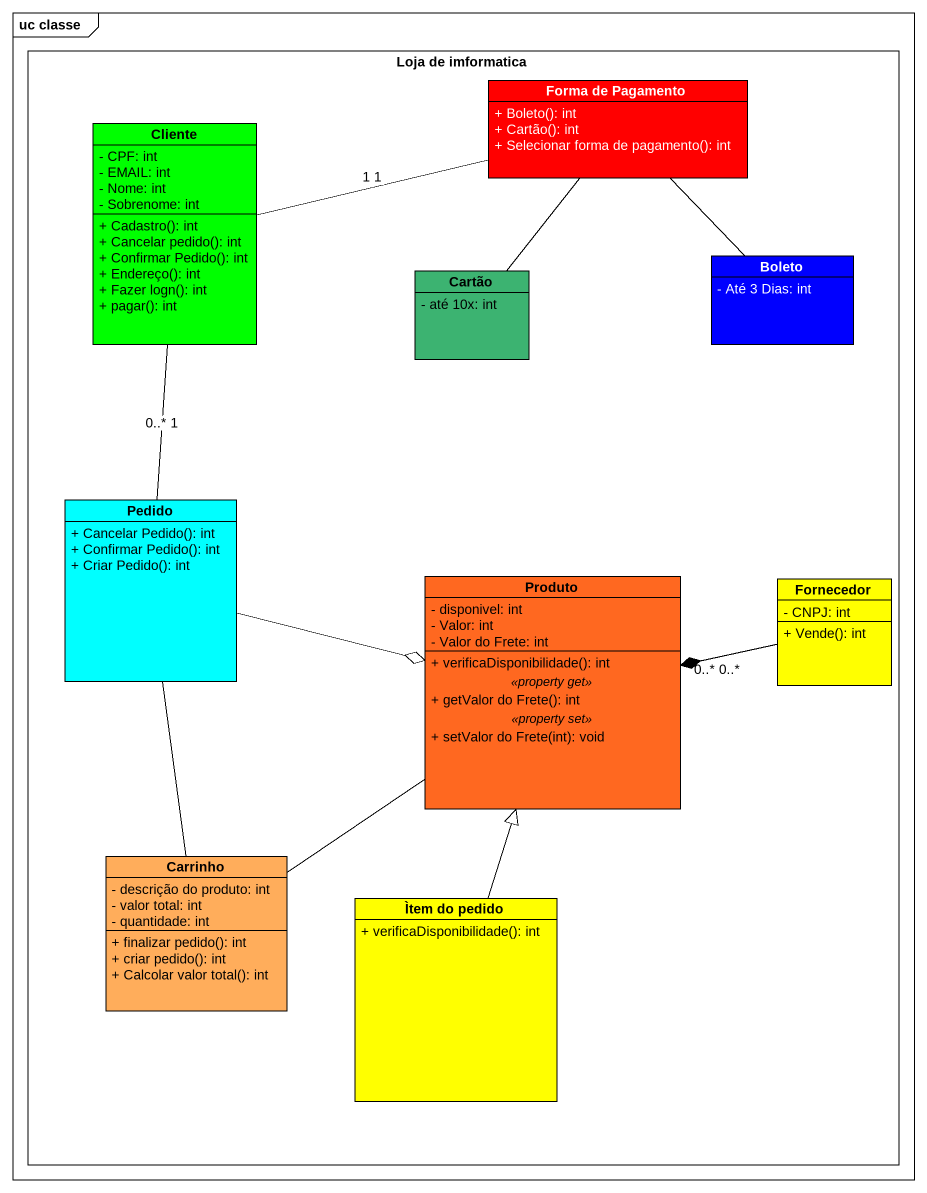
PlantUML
@startuml
mainframe uc classe
hide circle
hide empty members
skinparam classAttributeIconSize 0
rectangle "Loja de imformatica" as Loja_de_imformatica {
  class "Forma de Pagamento" as Forma_de_Pagamento #FF0000 {
    + Boleto(): int
    + Cartão(): int
    + Selecionar forma de pagamento(): int
  }
  class Cliente #00FF00 {
    - CPF: int
    - EMAIL: int
    - Nome: int
    - Sobrenome: int
    + Cadastro(): int
    + Cancelar pedido(): int
    + Confirmar Pedido(): int
    + Endereço(): int
    + Fazer logn(): int
    + pagar(): int
  }
  class Cartão #3CB371 {
    - até 10x: int
  }
  class Boleto #0000FF {
    - Até 3 Dias: int
  }
  class Pedido #00FFFF {
    + Cancelar Pedido(): int
    + Confirmar Pedido(): int
    + Criar Pedido(): int
  }
  class Produto #FF6820 {
    - disponivel: int
    - Valor: int
    - Valor do Frete: int
    --
    + verificaDisponibilidade(): int
    .. <<property get>> ..
    + getValor do Frete(): int
    .. <<property set>> ..
    + setValor do Frete(int): void
  }
  class Fornecedor #FFFF00 {
    - CNPJ: int
    + Vende(): int
  }
  class Carrinho #FFAD5B {
    - descrição do produto: int
    - valor total: int
    - quantidade: int
    + finalizar pedido(): int
    + criar pedido(): int
    + Calcolar valor total(): int
  }
  class "Ìtem do pedido" as Ìtem_do_pedido #FFFF00 {
    + verificaDisponibilidade(): int
  }
}
Cliente -right- Forma_de_Pagamento : 1 1
Cliente -- Pedido : 0..* 1
Cartão -up- Forma_de_Pagamento
Boleto -up- Forma_de_Pagamento
Pedido -right-o Produto
Pedido -right- Produto
Produto -right- Fornecedor : 0..* 0..*
Fornecedor -left-* Produto
Carrinho -up- Pedido
Carrinho -up- Produto
Ìtem_do_pedido -up-|> Produto
@enduml
